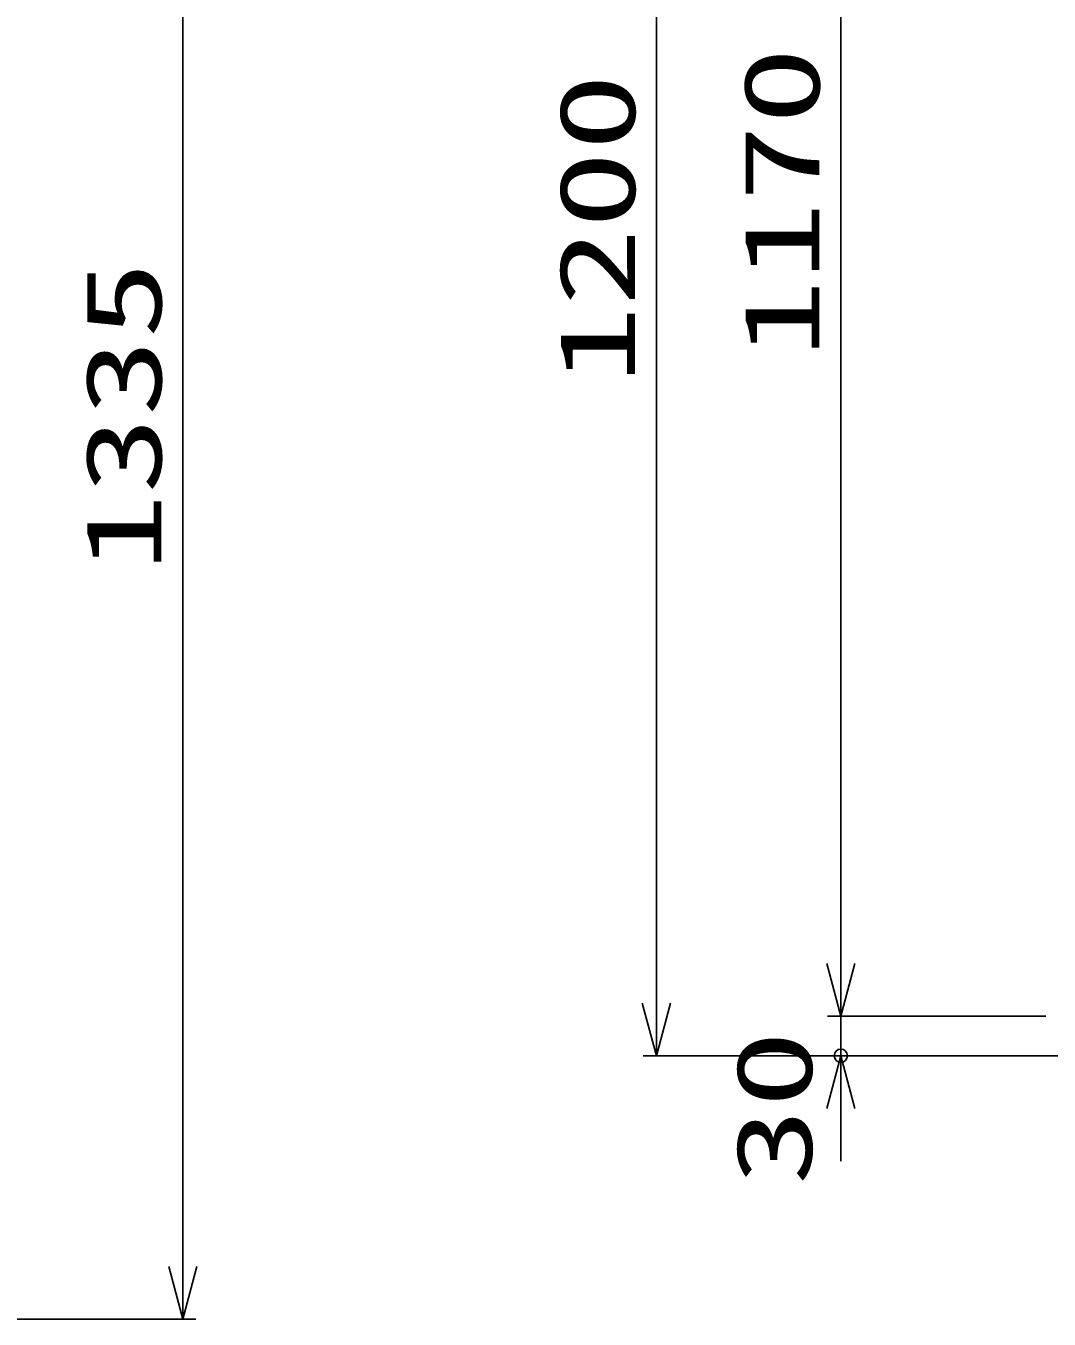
# Model space of a CAD drawing. Units: millimetres, scale not verified. Extents: x -4425 to 4425, y -3150 to 3150.
# Drawn here: x -687 to 90, y -920 to 62 of the extents above; entities that cross this region are included whole.
import ezdxf
from ezdxf.enums import TextEntityAlignment as Align

# ---------------------------------------------------------------- set-up
doc = ezdxf.new("R2010")
doc.units = ezdxf.units.MM
doc.header["$LTSCALE"] = 20
doc.header["$PDMODE"] = 32
doc.header["$PDSIZE"] = 10
for name, color, linetype, lineweight in [('0-1_0', 7, 'Continuous', 25), ('0-3_寸法線', 4, 'Continuous', 25), ('0-4_寸法', 4, 'Continuous', 25)]:
    doc.layers.add(name, color=color, linetype=linetype, lineweight=lineweight)
doc.layers.add('0-5_DEFPOINTS', color=7, linetype='Continuous')
doc.styles.add('ＭＳ ゴシック', font='')
doc.styles.get('ＭＳ ゴシック').set_extended_font_data('MS Gothic')

# ---------------------------------------------------------------- blocks, each defined once
blk = doc.blocks.new('_Open30')
at = {"layer": '0-4_寸法'}
blk.add_line((0, 0), (-20, 0), dxfattribs=at)
blk.add_lwpolyline([(-20, 5.36), (0, 0), (-20, -5.36)], dxfattribs=at)

msp = doc.modelspace()

# ---------------------------------------------------------------- linework, layer by layer
at = {"layer": '0-1_0', "color": 4}
for p, q in [((-68.39, -650.11), (-68.39, 439.89)), ((-68.39, -650.11), (-68.39, -610.11)), ((87.26, -690.11), (-78.39, -690.11)), ((87.26, -690.11), (-78.39, -690.11)), ((-68.39, -690.11), (-68.39, -720.11)), ((312.31, -720.11), (-78.39, -720.11)), ((-68.39, -760.11), (-68.39, -800.11))]:
    msp.add_line(p, q, dxfattribs=at)
at = {"layer": '0-3_寸法線'}
for p, q in [((-208.39, -680.11), (-208.39, 439.89)), ((-567.92, -880.11), (-567.92, 374.89)), ((312.31, -720.11), (-218.39, -720.11)), ((-1444.91, -920.11), (-557.92, -920.11))]:
    msp.add_line(p, q, dxfattribs=at)
at = {"layer": '0-5_DEFPOINTS'}
msp.add_point((-68.39, -720.11), dxfattribs=at)

# ---------------------------------------------------------------- block references
at = {"layer": '0-1_0', "xscale": 2, "yscale": 2}
for p, rotation in [((-68.39, -690.11), 270), ((-68.39, -690.11), 270), ((-68.39, -720.11), 90)]:
    msp.add_blockref('_Open30', p, dxfattribs=dict(at, rotation=rotation))
at = {"layer": '0-3_寸法線', "xscale": 2, "yscale": 2, "rotation": 270}
for p in [(-208.39, -720.11), (-567.92, -920.11)]:
    msp.add_blockref('_Open30', p, dxfattribs=at)

# ---------------------------------------------------------------- texts
at = {"layer": '0-1_0', "color": 2, "style": 'ＭＳ ゴシック', "width": 1.5}
for s, p in [('1170', (-67.29, -190.11)), ('30', (-72.97, -818.73))]:
    msp.add_text(s, height=57.77, rotation=90, dxfattribs=at).set_placement(p, align=Align.BOTTOM_LEFT)
at = {"layer": '0-3_寸法線', "color": 2, "style": 'ＭＳ ゴシック', "width": 1.5}
for s, p in [('1200', (-207.29, -210.11)), ('1335', (-566.82, -352.61))]:
    msp.add_text(s, height=57.77, rotation=90, dxfattribs=at).set_placement(p, align=Align.BOTTOM_LEFT)

doc.saveas('drawing.dxf')
